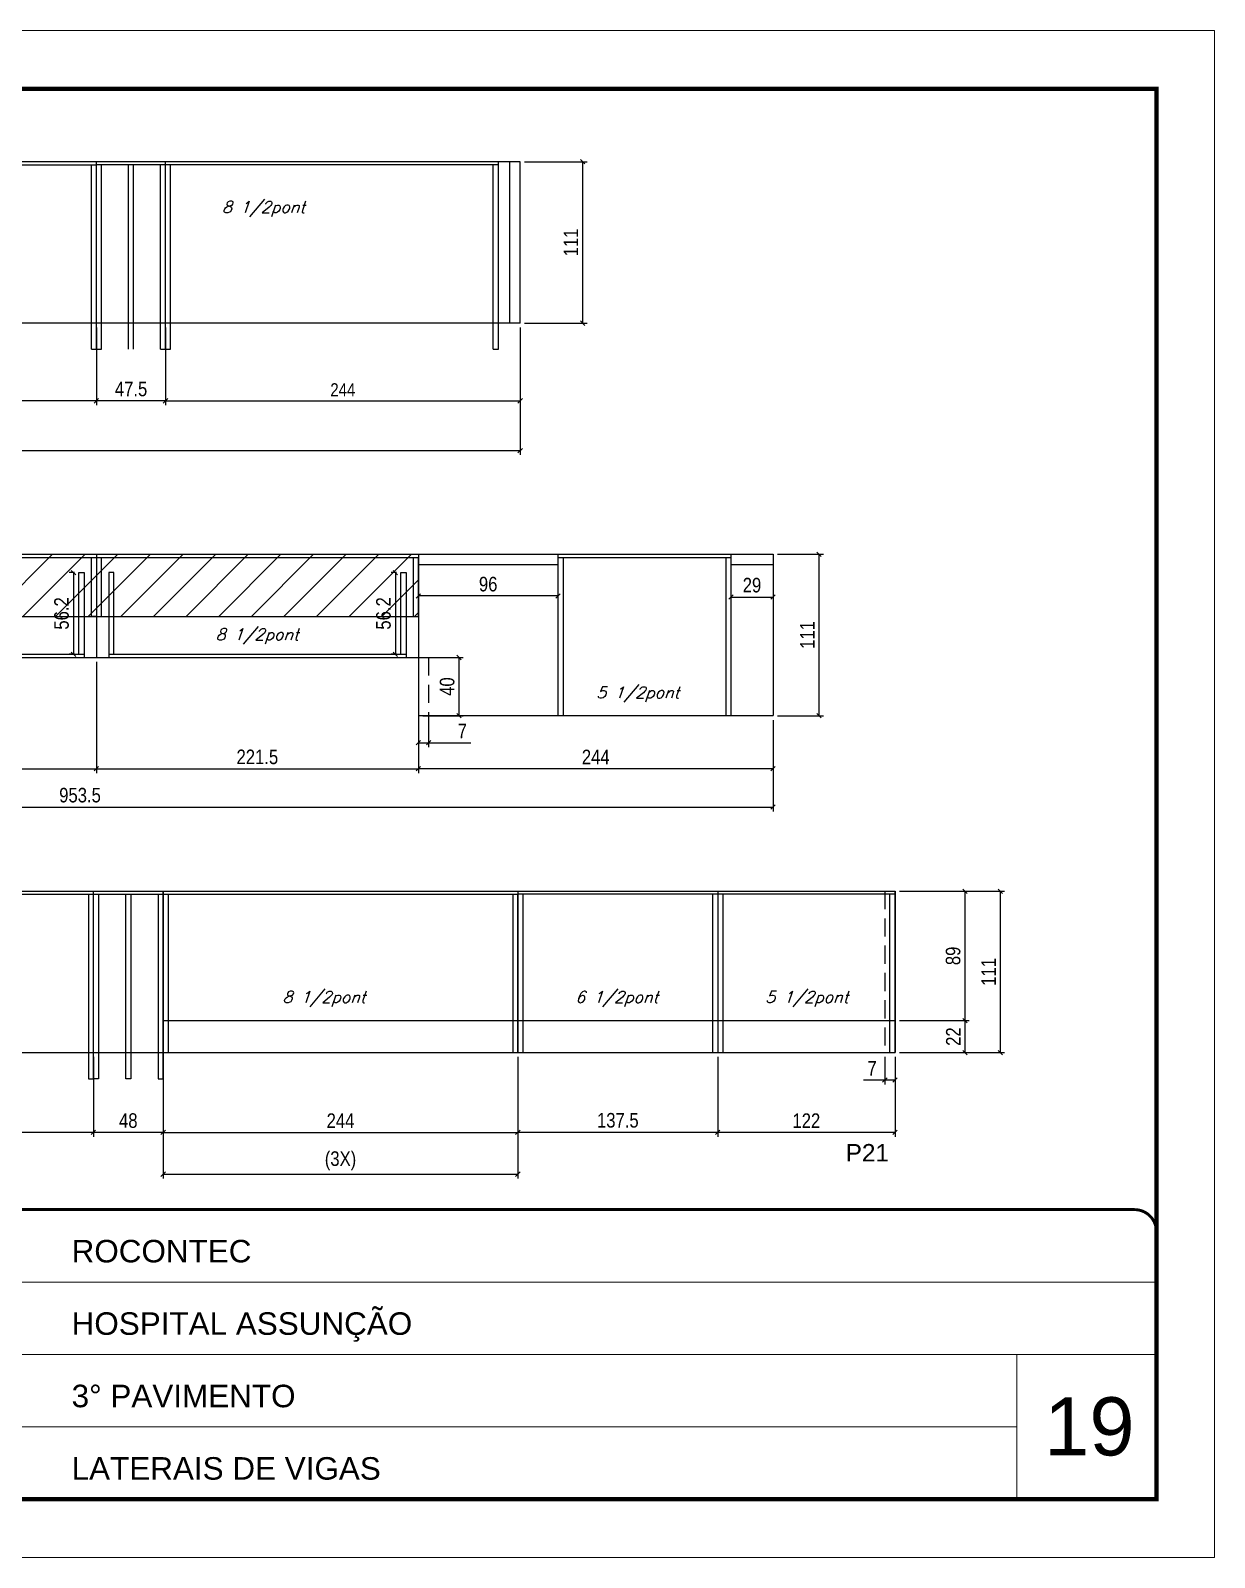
# Model space of a CAD drawing. Extents: x -21493 to -15213, y -12134 to 11887.
# Drawn here: x -17639 to -16825, y 6243 to 7293 of the extents above; entities that cross this region are included whole.
import ezdxf

# ---------------------------------------------------------------- set-up
doc = ezdxf.new("R2010")
doc.units = 0
for name, pattern in [('CONTINUO', [0]), ('DASHED', [0.75, 0.5, -0.25]), ('HIDDEN', [0.375, 0.25, -0.125])]:
    doc.linetypes.add(name, pattern=pattern)
for name, color, linetype in [('5', 5, 'Continuous'), ('COTA', 241, 'Continuous'), ('Painéis', 200, 'Continuous'), ('SARR_2.2x7', 40, 'Continuous'), ('SARR_3.5x7', 81, 'Continuous'), ('texto', 7, 'Continuous')]:
    doc.layers.add(name, color=color, linetype=linetype)
for name, color, linetype, lineweight in [('CARIMBO', 255, 'Continuous', 9), ('Folhas', 255, 'Continuous', 9), ('Hachura', 251, 'Continuous', 9), ('SARRAFO DE PRESSAO', 251, 'DASHED', 9)]:
    doc.layers.add(name, color=color, linetype=linetype, lineweight=lineweight)
doc.styles.add('ARIAL', font='arial.ttf')
doc.styles.add('COTA TECNICA', font='techl___.ttf', dxfattribs={"height": 10})
doc.styles.add('COTA TECNICA-50', font='techl___.ttf', dxfattribs={"height": 9})
doc.styles.add('Romans', font='romans.shx')
doc.styles.get("Standard").update_dxf_attribs({"font": 'arial.ttf'})
doc.dimstyles.new('COTA PAINEL-50', dxfattribs={"dimtxt": 9, "dimasz": 3, "dimexe": 3, "dimexo": 3, "dimgap": 3, "dimtad": 1, "dimdec": 1, "dimzin": 12, "dimdsep": 46, "dimtxsty": 'COTA TECNICA-50', "dimblk1": 'OBLIQUE', "dimblk2": 'OBLIQUE', "dimsah": 1, "dimcen": 0.9, "dimclrd": 4, "dimclre": 4, "dimclrt": 240, "dimadec": 1, "dimazin": 3, "dimtfac": 1, "dimtdec": 1, "dimtmove": 0, "dimatfit": 3, "dimfxl": 1, "dimtolj": 1, "dimtzin": 12, "dimarcsym": 0})
doc.dimstyles.new('PAINEL', dxfattribs={"dimtxt": 10, "dimasz": 3, "dimexe": 3, "dimexo": 3, "dimgap": 3, "dimtad": 1, "dimdec": 1, "dimzin": 12, "dimdsep": 46, "dimtxsty": 'COTA TECNICA', "dimblk1": 'OBLIQUE', "dimblk2": 'OBLIQUE', "dimsah": 1, "dimcen": 0.9, "dimclrd": 4, "dimclre": 4, "dimclrt": 240, "dimadec": 1, "dimazin": 3, "dimtfac": 1, "dimtdec": 1, "dimtmove": 0, "dimatfit": 3, "dimfxl": 1, "dimtolj": 1, "dimtzin": 12, "dimarcsym": 0})
pattern_1 = [(45, (-160229.198, -26023.116), (-11.2253202, 11.2253202), [])]

# ---------------------------------------------------------------- blocks, each defined once
blk = doc.blocks.new('_Oblique')
at = {"color": 0, "linetype": 'ByBlock', "lineweight": -2}
blk.add_line((-0.5, -0.5), (0.5, 0.5), dxfattribs=at)
blk = doc.blocks.new('*D11')
at = {"layer": 'COTA', "color": 4, "linetype": 'ByBlock', "lineweight": -2, "transparency": 16777216}
for p, q in [((-17594.1, 7088.7), (-17594.1, 7035.3)), ((-17546.6, 7088.7), (-17546.6, 7035.3)), ((-17546.6, 7038.3), (-17594.1, 7038.3))]:
    blk.add_line(p, q, dxfattribs=at)
at = {"layer": 'Defpoints', "color": 0, "linetype": 'ByBlock', "transparency": 16777216}
for p in [(-17594.1, 7091.7), (-17546.6, 7091.7), (-17594.1, 7038.3)]:
    blk.add_point(p, dxfattribs=at)
at = {"layer": 'COTA', "color": 4, "linetype": 'ByBlock', "lineweight": -2, "transparency": 16777216, "xscale": 3, "yscale": 3, "zscale": 3, "rotation": 180}
blk.add_blockref('_Oblique', (-17594.1, 7038.3), dxfattribs=at)
at = {"layer": 'COTA', "color": 4, "linetype": 'ByBlock', "lineweight": -2, "transparency": 16777216, "xscale": 3, "yscale": 3, "zscale": 3}
blk.add_blockref('_Oblique', (-17546.6, 7038.3), dxfattribs=at)
at = {"layer": 'COTA', "color": 240, "linetype": 'ByBlock', "transparency": 16777216, "insert": (-17570.3, 7046.4), "char_height": 10, "attachment_point": 5, "style": 'COTA TECNICA'}
blk.add_mtext('\\A1;47.5', dxfattribs=at)
blk = doc.blocks.new('*D12')
at = {"layer": 'COTA', "color": 4, "linetype": 'ByBlock', "lineweight": -2, "transparency": 16777216}
for p, q in [((-17838.1, 7088.7), (-17838.1, 7035.3)), ((-17594.1, 7088.7), (-17594.1, 7035.3)), ((-17594.1, 7038.3), (-17838.1, 7038.3))]:
    blk.add_line(p, q, dxfattribs=at)
at = {"layer": 'Defpoints', "color": 0, "linetype": 'ByBlock', "transparency": 16777216}
for p in [(-17838.1, 7091.7), (-17594.1, 7091.7), (-17838.1, 7038.3)]:
    blk.add_point(p, dxfattribs=at)
at = {"layer": 'COTA', "color": 4, "linetype": 'ByBlock', "lineweight": -2, "transparency": 16777216, "xscale": 3, "yscale": 3, "zscale": 3, "rotation": 180}
blk.add_blockref('_Oblique', (-17838.1, 7038.3), dxfattribs=at)
at = {"layer": 'COTA', "color": 4, "linetype": 'ByBlock', "lineweight": -2, "transparency": 16777216, "xscale": 3, "yscale": 3, "zscale": 3}
blk.add_blockref('_Oblique', (-17594.1, 7038.3), dxfattribs=at)
at = {"layer": 'COTA', "color": 240, "linetype": 'ByBlock', "transparency": 16777216, "insert": (-17716.1, 7046.4), "char_height": 10, "attachment_point": 5, "style": 'COTA TECNICA'}
blk.add_mtext('\\A1;244', dxfattribs=at)
blk = doc.blocks.new('*D524')
at = {"layer": 'COTA', "color": 4, "linetype": 'ByBlock', "lineweight": -2, "transparency": 16777216}
for p, q in [((-17299.6, 7202.7), (-17256.6, 7202.7)), ((-17259.6, 7202.7), (-17259.6, 7091.7)), ((-17299.6, 7091.7), (-17256.6, 7091.7))]:
    blk.add_line(p, q, dxfattribs=at)
at = {"layer": 'Defpoints', "color": 0, "linetype": 'ByBlock', "transparency": 16777216}
for p in [(-17302.6, 7202.7), (-17302.6, 7091.7), (-17259.6, 7091.7)]:
    blk.add_point(p, dxfattribs=at)
at = {"layer": 'COTA', "color": 4, "linetype": 'ByBlock', "lineweight": -2, "transparency": 16777216, "xscale": 3, "yscale": 3, "zscale": 3}
for p, rotation in [((-17259.6, 7202.7), 90), ((-17259.6, 7091.7), 270)]:
    blk.add_blockref('_Oblique', p, dxfattribs=dict(at, rotation=rotation))
at = {"layer": 'COTA', "color": 240, "linetype": 'ByBlock', "transparency": 16777216, "insert": (-17267.7, 7147.2), "char_height": 10, "attachment_point": 5, "rotation": 90, "style": 'COTA TECNICA'}
blk.add_mtext('\\A1;111', dxfattribs=at)
blk = doc.blocks.new('*D14')
at = {"layer": 'COTA', "color": 4, "linetype": 'ByBlock', "lineweight": -2, "transparency": 16777216}
for p, q in [((-18082.1, 7088.7), (-18082.1, 7001.1)), ((-17302.6, 7088.7), (-17302.6, 7001.1)), ((-18082.1, 7004.1), (-17302.6, 7004.1))]:
    blk.add_line(p, q, dxfattribs=at)
at = {"layer": 'Defpoints', "color": 0, "linetype": 'ByBlock', "transparency": 16777216}
for p in [(-18082.1, 7091.7), (-17302.6, 7091.7), (-17302.6, 7004.1)]:
    blk.add_point(p, dxfattribs=at)
at = {"layer": 'COTA', "color": 4, "linetype": 'ByBlock', "lineweight": -2, "transparency": 16777216, "xscale": 3, "yscale": 3, "zscale": 3}
for p, rotation in [((-18082.1, 7004.1), 179.9997533256042), ((-17302.6, 7004.1), 359.9997533256042)]:
    blk.add_blockref('_Oblique', p, dxfattribs=dict(at, rotation=rotation))
at = {"layer": 'COTA', "color": 240, "linetype": 'ByBlock', "transparency": 16777216, "insert": (-17692.4, 7011.7), "char_height": 9, "attachment_point": 5, "rotation": 359.9998, "style": 'COTA TECNICA-50'}
blk.add_mtext('\\A1;779.5', dxfattribs=at)
blk = doc.blocks.new('*D527')
at = {"layer": 'COTA', "color": 4, "lineweight": -2, "transparency": 16777216}
for p, q in [((-17838.1, 6858.8), (-17838.1, 6782.3)), ((-17594.1, 6858.8), (-17594.1, 6782.3)), ((-17838.1, 6785.3), (-17594.1, 6785.3))]:
    blk.add_line(p, q, dxfattribs=at)
at = {"layer": 'Defpoints', "color": 0, "transparency": 16777216}
for p in [(-17838.1, 6861.8), (-17594.1, 6861.8), (-17594.1, 6785.3)]:
    blk.add_point(p, dxfattribs=at)
at = {"layer": 'COTA', "color": 4, "lineweight": -2, "transparency": 16777216, "xscale": 3, "yscale": 3, "zscale": 3, "rotation": 180}
blk.add_blockref('_Oblique', (-17838.1, 6785.3), dxfattribs=at)
at = {"layer": 'COTA', "color": 4, "lineweight": -2, "transparency": 16777216, "xscale": 3, "yscale": 3, "zscale": 3}
blk.add_blockref('_Oblique', (-17594.1, 6785.3), dxfattribs=at)
at = {"layer": 'COTA', "color": 240, "transparency": 16777216, "insert": (-17716.1, 6793.4), "char_height": 10, "attachment_point": 5, "style": 'COTA TECNICA'}
blk.add_mtext('\\A1;244', dxfattribs=at)
blk = doc.blocks.new('*D15')
at = {"layer": 'COTA', "color": 4, "lineweight": -2, "transparency": 16777216}
for p, q in [((-18082.1, 6858.8), (-18082.1, 6755.9)), ((-17128.6, 6818.8), (-17128.6, 6755.9)), ((-18082.1, 6758.9), (-17128.6, 6758.9))]:
    blk.add_line(p, q, dxfattribs=at)
at = {"layer": 'Defpoints', "color": 0, "transparency": 16777216}
for p in [(-18082.1, 6861.8), (-17128.6, 6821.8), (-17128.6, 6758.9)]:
    blk.add_point(p, dxfattribs=at)
at = {"layer": 'COTA', "color": 4, "lineweight": -2, "transparency": 16777216, "xscale": 3, "yscale": 3, "zscale": 3, "rotation": 180}
blk.add_blockref('_Oblique', (-18082.1, 6758.9), dxfattribs=at)
at = {"layer": 'COTA', "color": 4, "lineweight": -2, "transparency": 16777216, "xscale": 3, "yscale": 3, "zscale": 3}
blk.add_blockref('_Oblique', (-17128.6, 6758.9), dxfattribs=at)
at = {"layer": 'COTA', "color": 240, "transparency": 16777216, "insert": (-17605.4, 6767.1), "char_height": 10, "attachment_point": 5, "style": 'COTA TECNICA'}
blk.add_mtext('\\A1;953.5', dxfattribs=at)
blk = doc.blocks.new('*D528')
at = {"layer": 'COTA', "color": 4, "lineweight": -2, "ltscale": 25, "transparency": 16777216}
for p, q in [((-17594.1, 6858.8), (-17594.1, 6782.3)), ((-17372.6, 6858.8), (-17372.6, 6782.3)), ((-17594.1, 6785.3), (-17372.6, 6785.3))]:
    blk.add_line(p, q, dxfattribs=at)
at = {"layer": 'Defpoints', "color": 0, "ltscale": 25, "transparency": 16777216}
for p in [(-17594.1, 6861.8), (-17372.6, 6861.8), (-17372.6, 6785.3)]:
    blk.add_point(p, dxfattribs=at)
at = {"layer": 'COTA', "color": 4, "lineweight": -2, "ltscale": 25, "transparency": 16777216, "xscale": 3, "yscale": 3, "zscale": 3, "rotation": 180}
blk.add_blockref('_Oblique', (-17594.1, 6785.3), dxfattribs=at)
at = {"layer": 'COTA', "color": 4, "lineweight": -2, "ltscale": 25, "transparency": 16777216, "xscale": 3, "yscale": 3, "zscale": 3}
blk.add_blockref('_Oblique', (-17372.6, 6785.3), dxfattribs=at)
at = {"layer": 'COTA', "color": 240, "ltscale": 25, "transparency": 16777216, "insert": (-17483.4, 6793.4), "char_height": 10, "attachment_point": 5, "style": 'COTA TECNICA'}
blk.add_mtext('\\A1;221.5', dxfattribs=at)
blk = doc.blocks.new('*D16')
at = {"layer": 'COTA', "color": 4, "linetype": 'ByBlock', "lineweight": -2, "transparency": 16777216}
for p, q in [((-17041.7, 6701.1), (-16969.3, 6701.1)), ((-16972.3, 6701.1), (-16972.3, 6590.1)), ((-17041.7, 6590.1), (-16969.3, 6590.1))]:
    blk.add_line(p, q, dxfattribs=at)
at = {"layer": 'Defpoints', "color": 0, "linetype": 'ByBlock', "transparency": 16777216}
for p in [(-17044.7, 6701.1), (-17044.7, 6590.1), (-16972.3, 6590.1)]:
    blk.add_point(p, dxfattribs=at)
at = {"layer": 'COTA', "color": 4, "linetype": 'ByBlock', "lineweight": -2, "transparency": 16777216, "xscale": 3, "yscale": 3, "zscale": 3}
for p, rotation in [((-16972.3, 6701.1), 90), ((-16972.3, 6590.1), 270)]:
    blk.add_blockref('_Oblique', p, dxfattribs=dict(at, rotation=rotation))
at = {"layer": 'COTA', "color": 240, "linetype": 'ByBlock', "transparency": 16777216, "insert": (-16980.3, 6645.6), "char_height": 10, "attachment_point": 5, "rotation": 90, "style": 'COTA TECNICA'}
blk.add_mtext('\\A1;111', dxfattribs=at)
blk = doc.blocks.new('*D529')
at = {"layer": 'COTA', "color": 4, "lineweight": -2, "ltscale": 25, "transparency": 16777216}
for p, q in [((-17548.2, 6587.1), (-17548.2, 6532.2)), ((-17304.2, 6587.1), (-17304.2, 6532.2)), ((-17548.2, 6535.2), (-17304.2, 6535.2))]:
    blk.add_line(p, q, dxfattribs=at)
at = {"layer": 'Defpoints', "color": 0, "ltscale": 25, "transparency": 16777216}
for p in [(-17548.2, 6590.1), (-17304.2, 6590.1), (-17304.2, 6535.2)]:
    blk.add_point(p, dxfattribs=at)
at = {"layer": 'COTA', "color": 4, "lineweight": -2, "ltscale": 25, "transparency": 16777216, "xscale": 3, "yscale": 3, "zscale": 3, "rotation": 180}
blk.add_blockref('_Oblique', (-17548.2, 6535.2), dxfattribs=at)
at = {"layer": 'COTA', "color": 4, "lineweight": -2, "ltscale": 25, "transparency": 16777216, "xscale": 3, "yscale": 3, "zscale": 3}
blk.add_blockref('_Oblique', (-17304.2, 6535.2), dxfattribs=at)
at = {"layer": 'COTA', "color": 240, "ltscale": 25, "transparency": 16777216, "insert": (-17426.2, 6543.3), "char_height": 10, "attachment_point": 5, "style": 'COTA TECNICA'}
blk.add_mtext('\\A1;244', dxfattribs=at)
blk = doc.blocks.new('*D530')
at = {"layer": 'COTA', "color": 4, "lineweight": -2, "ltscale": 25, "transparency": 16777216}
for p, q in [((-17372.6, 6922.8), (-17372.6, 6901.1)), ((-17276.6, 6922.8), (-17276.6, 6901.1)), ((-17276.6, 6904.1), (-17372.6, 6904.1))]:
    blk.add_line(p, q, dxfattribs=at)
at = {"layer": 'Defpoints', "color": 0, "ltscale": 25, "transparency": 16777216}
for p in [(-17372.6, 6925.8), (-17276.6, 6925.8), (-17372.6, 6904.1)]:
    blk.add_point(p, dxfattribs=at)
at = {"layer": 'COTA', "color": 4, "lineweight": -2, "ltscale": 25, "transparency": 16777216, "xscale": 3, "yscale": 3, "zscale": 3, "rotation": 180}
blk.add_blockref('_Oblique', (-17372.6, 6904.1), dxfattribs=at)
at = {"layer": 'COTA', "color": 4, "lineweight": -2, "ltscale": 25, "transparency": 16777216, "xscale": 3, "yscale": 3, "zscale": 3}
blk.add_blockref('_Oblique', (-17276.6, 6904.1), dxfattribs=at)
at = {"layer": 'COTA', "color": 240, "ltscale": 25, "transparency": 16777216, "insert": (-17324.6, 6912.2), "char_height": 10, "attachment_point": 5, "style": 'COTA TECNICA'}
blk.add_mtext('\\A1;96', dxfattribs=at)
blk = doc.blocks.new('*D17')
at = {"layer": 'COTA', "color": 4, "linetype": 'ByBlock', "lineweight": -2, "transparency": 16777216}
for p, q in [((-17372.6, 6820.9), (-17372.6, 6800.2)), ((-17365.6, 6820.9), (-17365.6, 6800.2)), ((-17372.6, 6803.2), (-17365.6, 6803.2)), ((-17365.6, 6803.2), (-17336.5, 6803.2))]:
    blk.add_line(p, q, dxfattribs=at)
at = {"layer": 'Defpoints', "color": 0, "linetype": 'ByBlock', "transparency": 16777216}
for p in [(-17372.6, 6823.9), (-17365.6, 6823.9), (-17372.6, 6803.2)]:
    blk.add_point(p, dxfattribs=at)
at = {"layer": 'COTA', "color": 4, "linetype": 'ByBlock', "lineweight": -2, "transparency": 16777216, "xscale": 3, "yscale": 3, "zscale": 3, "rotation": 180}
blk.add_blockref('_Oblique', (-17372.6, 6803.2), dxfattribs=at)
at = {"layer": 'COTA', "color": 4, "linetype": 'ByBlock', "lineweight": -2, "transparency": 16777216, "xscale": 3, "yscale": 3, "zscale": 3}
blk.add_blockref('_Oblique', (-17365.6, 6803.2), dxfattribs=at)
at = {"layer": 'COTA', "color": 240, "linetype": 'ByBlock', "transparency": 16777216, "insert": (-17342.4, 6811.3), "char_height": 10, "attachment_point": 5, "style": 'COTA TECNICA'}
blk.add_mtext('\\A1;7', dxfattribs=at)
blk = doc.blocks.new('*D531')
at = {"layer": 'COTA', "color": 4, "lineweight": -2, "ltscale": 25, "transparency": 16777216}
for p, q in [((-17157.6, 6922.8), (-17157.6, 6900.4)), ((-17128.6, 6922.8), (-17128.6, 6900.4)), ((-17157.6, 6903.4), (-17128.6, 6903.4))]:
    blk.add_line(p, q, dxfattribs=at)
at = {"layer": 'Defpoints', "color": 0, "ltscale": 25, "transparency": 16777216}
for p in [(-17157.6, 6925.8), (-17128.6, 6925.8), (-17128.6, 6903.4)]:
    blk.add_point(p, dxfattribs=at)
at = {"layer": 'COTA', "color": 4, "lineweight": -2, "ltscale": 25, "transparency": 16777216, "xscale": 3, "yscale": 3, "zscale": 3, "rotation": 180}
blk.add_blockref('_Oblique', (-17157.6, 6903.4), dxfattribs=at)
at = {"layer": 'COTA', "color": 4, "lineweight": -2, "ltscale": 25, "transparency": 16777216, "xscale": 3, "yscale": 3, "zscale": 3}
blk.add_blockref('_Oblique', (-17128.6, 6903.4), dxfattribs=at)
at = {"layer": 'COTA', "color": 240, "ltscale": 25, "transparency": 16777216, "insert": (-17143.1, 6911.5), "char_height": 10, "attachment_point": 5, "style": 'COTA TECNICA'}
blk.add_mtext('\\A1;29', dxfattribs=at)
blk = doc.blocks.new('*D533')
at = {"layer": 'COTA', "color": 4, "lineweight": -2, "ltscale": 25, "transparency": 16777216}
for p, q in [((-17548.2, 6587.1), (-17548.2, 6503.5)), ((-17304.2, 6587.1), (-17304.2, 6503.5)), ((-17548.2, 6506.5), (-17304.2, 6506.5))]:
    blk.add_line(p, q, dxfattribs=at)
at = {"layer": 'Defpoints', "color": 0, "ltscale": 25, "transparency": 16777216}
for p in [(-17548.2, 6590.1), (-17304.2, 6590.1), (-17304.2, 6506.5)]:
    blk.add_point(p, dxfattribs=at)
at = {"layer": 'COTA', "color": 4, "lineweight": -2, "ltscale": 25, "transparency": 16777216, "xscale": 3, "yscale": 3, "zscale": 3, "rotation": 180}
blk.add_blockref('_Oblique', (-17548.2, 6506.5), dxfattribs=at)
at = {"layer": 'COTA', "color": 4, "lineweight": -2, "ltscale": 25, "transparency": 16777216, "xscale": 3, "yscale": 3, "zscale": 3}
blk.add_blockref('_Oblique', (-17304.2, 6506.5), dxfattribs=at)
at = {"layer": 'COTA', "color": 240, "ltscale": 25, "transparency": 16777216, "insert": (-17426.2, 6515.7), "char_height": 10, "attachment_point": 5, "style": 'COTA TECNICA'}
blk.add_mtext('\\A1;(3X)', dxfattribs=at)
blk = doc.blocks.new('*D535')
at = {"layer": 'COTA', "color": 4, "lineweight": -2, "ltscale": 25, "transparency": 16777216}
for p, q in [((-17166.7, 6587.1), (-17166.7, 6532.2)), ((-17044.7, 6587.1), (-17044.7, 6532.2)), ((-17044.7, 6535.2), (-17166.7, 6535.2))]:
    blk.add_line(p, q, dxfattribs=at)
at = {"layer": 'Defpoints', "color": 0, "ltscale": 25, "transparency": 16777216}
for p in [(-17166.7, 6590.1), (-17044.7, 6590.1), (-17166.7, 6535.2)]:
    blk.add_point(p, dxfattribs=at)
at = {"layer": 'COTA', "color": 4, "lineweight": -2, "ltscale": 25, "transparency": 16777216, "xscale": 3, "yscale": 3, "zscale": 3, "rotation": 180}
blk.add_blockref('_Oblique', (-17166.7, 6535.2), dxfattribs=at)
at = {"layer": 'COTA', "color": 4, "lineweight": -2, "ltscale": 25, "transparency": 16777216, "xscale": 3, "yscale": 3, "zscale": 3}
blk.add_blockref('_Oblique', (-17044.7, 6535.2), dxfattribs=at)
at = {"layer": 'COTA', "color": 240, "ltscale": 25, "transparency": 16777216, "insert": (-17105.7, 6543.3), "char_height": 10, "attachment_point": 5, "style": 'COTA TECNICA'}
blk.add_mtext('\\A1;122', dxfattribs=at)
blk = doc.blocks.new('*D536')
at = {"layer": 'COTA', "color": 4, "lineweight": -2, "ltscale": 25, "transparency": 16777216}
for p, q in [((-17304.2, 6587.1), (-17304.2, 6532.2)), ((-17166.7, 6587.1), (-17166.7, 6532.2)), ((-17166.7, 6535.2), (-17304.2, 6535.2))]:
    blk.add_line(p, q, dxfattribs=at)
at = {"layer": 'Defpoints', "color": 0, "ltscale": 25, "transparency": 16777216}
for p in [(-17304.2, 6590.1), (-17166.7, 6590.1), (-17304.2, 6535.2)]:
    blk.add_point(p, dxfattribs=at)
at = {"layer": 'COTA', "color": 4, "lineweight": -2, "ltscale": 25, "transparency": 16777216, "xscale": 3, "yscale": 3, "zscale": 3, "rotation": 180}
blk.add_blockref('_Oblique', (-17304.2, 6535.2), dxfattribs=at)
at = {"layer": 'COTA', "color": 4, "lineweight": -2, "ltscale": 25, "transparency": 16777216, "xscale": 3, "yscale": 3, "zscale": 3}
blk.add_blockref('_Oblique', (-17166.7, 6535.2), dxfattribs=at)
at = {"layer": 'COTA', "color": 240, "ltscale": 25, "transparency": 16777216, "insert": (-17235.4, 6543.5), "char_height": 10, "attachment_point": 5, "style": 'COTA TECNICA'}
blk.add_mtext('\\A1;137.5', dxfattribs=at)
blk = doc.blocks.new('*D537')
at = {"layer": 'COTA', "color": 4, "lineweight": -2, "ltscale": 25, "transparency": 16777216}
for p, q in [((-17125.6, 6932.8), (-17093.9, 6932.8)), ((-17096.9, 6821.8), (-17096.9, 6932.8)), ((-17125.6, 6821.8), (-17093.9, 6821.8))]:
    blk.add_line(p, q, dxfattribs=at)
at = {"layer": 'Defpoints', "color": 0, "ltscale": 25, "transparency": 16777216}
for p in [(-17128.6, 6932.8), (-17096.9, 6932.8), (-17128.6, 6821.8)]:
    blk.add_point(p, dxfattribs=at)
at = {"layer": 'COTA', "color": 4, "lineweight": -2, "ltscale": 25, "transparency": 16777216, "xscale": 3, "yscale": 3, "zscale": 3}
for p, rotation in [((-17096.9, 6932.8), 90), ((-17096.9, 6821.8), 270)]:
    blk.add_blockref('_Oblique', p, dxfattribs=dict(at, rotation=rotation))
at = {"layer": 'COTA', "color": 240, "ltscale": 25, "transparency": 16777216, "insert": (-17105, 6877.3), "char_height": 10, "attachment_point": 5, "rotation": 90, "style": 'COTA TECNICA'}
blk.add_mtext('\\A1;111', dxfattribs=at)
blk = doc.blocks.new('*D539')
at = {"layer": 'COTA', "color": 4, "lineweight": -2, "ltscale": 25, "transparency": 16777216}
for p, q in [((-17372.6, 6818.8), (-17372.6, 6782.3)), ((-17128.6, 6818.8), (-17128.6, 6782.3)), ((-17128.6, 6785.3), (-17372.6, 6785.3))]:
    blk.add_line(p, q, dxfattribs=at)
at = {"layer": 'Defpoints', "color": 0, "ltscale": 25, "transparency": 16777216}
for p in [(-17372.6, 6821.8), (-17128.6, 6821.8), (-17372.6, 6785.3)]:
    blk.add_point(p, dxfattribs=at)
at = {"layer": 'COTA', "color": 4, "lineweight": -2, "ltscale": 25, "transparency": 16777216, "xscale": 3, "yscale": 3, "zscale": 3, "rotation": 180}
blk.add_blockref('_Oblique', (-17372.6, 6785.3), dxfattribs=at)
at = {"layer": 'COTA', "color": 4, "lineweight": -2, "ltscale": 25, "transparency": 16777216, "xscale": 3, "yscale": 3, "zscale": 3}
blk.add_blockref('_Oblique', (-17128.6, 6785.3), dxfattribs=at)
at = {"layer": 'COTA', "color": 240, "ltscale": 25, "transparency": 16777216, "insert": (-17250.6, 6793.4), "char_height": 10, "attachment_point": 5, "style": 'COTA TECNICA'}
blk.add_mtext('\\A1;244', dxfattribs=at)
blk = doc.blocks.new('*D615')
at = {"layer": 'COTA', "color": 4, "lineweight": -2, "ltscale": 25, "transparency": 16777216}
for p, q in [((-17596.2, 6587.1), (-17596.2, 6532.2)), ((-17548.2, 6587.1), (-17548.2, 6532.2)), ((-17548.2, 6535.2), (-17596.2, 6535.2))]:
    blk.add_line(p, q, dxfattribs=at)
at = {"layer": 'Defpoints', "color": 0, "ltscale": 25, "transparency": 16777216}
for p in [(-17596.2, 6590.1), (-17548.2, 6590.1), (-17596.2, 6535.2)]:
    blk.add_point(p, dxfattribs=at)
at = {"layer": 'COTA', "color": 4, "lineweight": -2, "ltscale": 25, "transparency": 16777216, "xscale": 3, "yscale": 3, "zscale": 3, "rotation": 180}
blk.add_blockref('_Oblique', (-17596.2, 6535.2), dxfattribs=at)
at = {"layer": 'COTA', "color": 4, "lineweight": -2, "ltscale": 25, "transparency": 16777216, "xscale": 3, "yscale": 3, "zscale": 3}
blk.add_blockref('_Oblique', (-17548.2, 6535.2), dxfattribs=at)
at = {"layer": 'COTA', "color": 240, "ltscale": 25, "transparency": 16777216, "insert": (-17572.2, 6543.3), "char_height": 10, "attachment_point": 5, "style": 'COTA TECNICA'}
blk.add_mtext('\\A1;48', dxfattribs=at)
blk = doc.blocks.new('*D616')
at = {"layer": 'COTA', "color": 4, "lineweight": -2, "ltscale": 25, "transparency": 16777216}
for p, q in [((-17840.2, 6587.1), (-17840.2, 6532.2)), ((-17596.2, 6587.1), (-17596.2, 6532.2)), ((-17596.2, 6535.2), (-17840.2, 6535.2))]:
    blk.add_line(p, q, dxfattribs=at)
at = {"layer": 'Defpoints', "color": 0, "ltscale": 25, "transparency": 16777216}
for p in [(-17840.2, 6590.1), (-17596.2, 6590.1), (-17840.2, 6535.2)]:
    blk.add_point(p, dxfattribs=at)
at = {"layer": 'COTA', "color": 4, "lineweight": -2, "ltscale": 25, "transparency": 16777216, "xscale": 3, "yscale": 3, "zscale": 3, "rotation": 180}
blk.add_blockref('_Oblique', (-17840.2, 6535.2), dxfattribs=at)
at = {"layer": 'COTA', "color": 4, "lineweight": -2, "ltscale": 25, "transparency": 16777216, "xscale": 3, "yscale": 3, "zscale": 3}
blk.add_blockref('_Oblique', (-17596.2, 6535.2), dxfattribs=at)
at = {"layer": 'COTA', "color": 240, "ltscale": 25, "transparency": 16777216, "insert": (-17718.2, 6543.3), "char_height": 10, "attachment_point": 5, "style": 'COTA TECNICA'}
blk.add_mtext('\\A1;244', dxfattribs=at)
blk = doc.blocks.new('*D618')
at = {"layer": 'COTA', "color": 4, "lineweight": -2, "ltscale": 25, "transparency": 16777216}
for p, q in [((-17041.7, 6701.1), (-16993.6, 6701.1)), ((-16996.6, 6701.1), (-16996.6, 6612.1)), ((-17041.7, 6612.1), (-16993.6, 6612.1))]:
    blk.add_line(p, q, dxfattribs=at)
at = {"layer": 'Defpoints', "color": 0, "ltscale": 25, "transparency": 16777216}
for p in [(-17044.7, 6701.1), (-17044.7, 6612.1), (-16996.6, 6612.1)]:
    blk.add_point(p, dxfattribs=at)
at = {"layer": 'COTA', "color": 4, "lineweight": -2, "ltscale": 25, "transparency": 16777216, "xscale": 3, "yscale": 3, "zscale": 3}
for p, rotation in [((-16996.6, 6701.1), 90), ((-16996.6, 6612.1), 270)]:
    blk.add_blockref('_Oblique', p, dxfattribs=dict(at, rotation=rotation))
at = {"layer": 'COTA', "color": 240, "ltscale": 25, "transparency": 16777216, "insert": (-17004.7, 6656.6), "char_height": 10, "attachment_point": 5, "rotation": 90, "style": 'COTA TECNICA'}
blk.add_mtext('\\A1;89', dxfattribs=at)
blk = doc.blocks.new('*D619')
at = {"layer": 'COTA', "color": 4, "lineweight": -2, "ltscale": 25, "transparency": 16777216}
for p, q in [((-17041.7, 6612.1), (-16993.6, 6612.1)), ((-16996.6, 6612.1), (-16996.6, 6590.1)), ((-17041.7, 6590.1), (-16993.6, 6590.1))]:
    blk.add_line(p, q, dxfattribs=at)
at = {"layer": 'Defpoints', "color": 0, "ltscale": 25, "transparency": 16777216}
for p in [(-17044.7, 6612.1), (-17044.7, 6590.1), (-16996.6, 6590.1)]:
    blk.add_point(p, dxfattribs=at)
at = {"layer": 'COTA', "color": 4, "lineweight": -2, "ltscale": 25, "transparency": 16777216, "xscale": 3, "yscale": 3, "zscale": 3}
for p, rotation in [((-16996.6, 6612.1), 90), ((-16996.6, 6590.1), 270)]:
    blk.add_blockref('_Oblique', p, dxfattribs=dict(at, rotation=rotation))
at = {"layer": 'COTA', "color": 240, "ltscale": 25, "transparency": 16777216, "insert": (-17004.6, 6601.1), "char_height": 10, "attachment_point": 5, "rotation": 90, "style": 'COTA TECNICA'}
blk.add_mtext('\\A1;22', dxfattribs=at)
blk = doc.blocks.new('*D622')
at = {"layer": 'COTA', "color": 4, "lineweight": -2, "ltscale": 25, "transparency": 16777216}
for p, q in [((-17609.1, 6920.2), (-17612.9, 6920.2)), ((-17609.9, 6920.2), (-17609.9, 6864)), ((-17609.1, 6864), (-17612.9, 6864))]:
    blk.add_line(p, q, dxfattribs=at)
at = {"layer": 'Defpoints', "color": 0, "ltscale": 25, "transparency": 16777216}
for p in [(-17606.1, 6920.2), (-17609.9, 6864), (-17606.1, 6864)]:
    blk.add_point(p, dxfattribs=at)
at = {"layer": 'COTA', "color": 4, "lineweight": -2, "ltscale": 25, "transparency": 16777216, "xscale": 3, "yscale": 3, "zscale": 3}
for p, rotation in [((-17609.9, 6920.2), 90), ((-17609.9, 6864), 270)]:
    blk.add_blockref('_Oblique', p, dxfattribs=dict(at, rotation=rotation))
at = {"layer": 'COTA', "color": 240, "ltscale": 25, "transparency": 16777216, "insert": (-17618.1, 6892.1), "char_height": 10, "attachment_point": 5, "rotation": 90, "style": 'COTA TECNICA'}
blk.add_mtext('\\A1;56.2', dxfattribs=at)
blk = doc.blocks.new('*D623')
at = {"layer": 'COTA', "color": 4, "lineweight": -2, "ltscale": 25, "transparency": 16777216}
for p, q in [((-17387.6, 6920.2), (-17391.4, 6920.2)), ((-17388.4, 6920.2), (-17388.4, 6864)), ((-17387.6, 6864), (-17391.4, 6864))]:
    blk.add_line(p, q, dxfattribs=at)
at = {"layer": 'Defpoints', "color": 0, "ltscale": 25, "transparency": 16777216}
for p in [(-17384.6, 6920.2), (-17388.4, 6864), (-17384.6, 6864)]:
    blk.add_point(p, dxfattribs=at)
at = {"layer": 'COTA', "color": 4, "lineweight": -2, "ltscale": 25, "transparency": 16777216, "xscale": 3, "yscale": 3, "zscale": 3}
for p, rotation in [((-17388.4, 6920.2), 90), ((-17388.4, 6864), 270)]:
    blk.add_blockref('_Oblique', p, dxfattribs=dict(at, rotation=rotation))
at = {"layer": 'COTA', "color": 240, "ltscale": 25, "transparency": 16777216, "insert": (-17396.6, 6892.1), "char_height": 10, "attachment_point": 5, "rotation": 90, "style": 'COTA TECNICA'}
blk.add_mtext('\\A1;56.2', dxfattribs=at)
blk = doc.blocks.new('*D626')
at = {"layer": 'COTA', "color": 4, "lineweight": -2, "ltscale": 25, "transparency": 16777216}
for p, q in [((-17051.7, 6587.1), (-17051.7, 6568.2)), ((-17044.7, 6587.1), (-17044.7, 6568.2)), ((-17051.7, 6571.2), (-17066.4, 6571.2)), ((-17044.7, 6571.2), (-17051.7, 6571.2))]:
    blk.add_line(p, q, dxfattribs=at)
at = {"layer": 'Defpoints', "color": 0, "ltscale": 25, "transparency": 16777216}
for p in [(-17051.7, 6590.1), (-17044.7, 6590.1), (-17051.7, 6571.2)]:
    blk.add_point(p, dxfattribs=at)
at = {"layer": 'COTA', "color": 4, "lineweight": -2, "ltscale": 25, "transparency": 16777216, "xscale": 3, "yscale": 3, "zscale": 3, "rotation": 180}
blk.add_blockref('_Oblique', (-17051.7, 6571.2), dxfattribs=at)
at = {"layer": 'COTA', "color": 4, "lineweight": -2, "ltscale": 25, "transparency": 16777216, "xscale": 3, "yscale": 3, "zscale": 3}
blk.add_blockref('_Oblique', (-17044.7, 6571.2), dxfattribs=at)
at = {"layer": 'COTA', "color": 240, "ltscale": 25, "transparency": 16777216, "insert": (-17060.5, 6579.3), "char_height": 10, "attachment_point": 5, "style": 'COTA TECNICA'}
blk.add_mtext('\\A1;7', dxfattribs=at)
blk = doc.blocks.new('*D631')
at = {"layer": 'COTA', "color": 4, "lineweight": -2, "ltscale": 25, "transparency": 16777216}
for p, q in [((-17369.6, 6861.8), (-17341.7, 6861.8)), ((-17344.7, 6861.8), (-17344.7, 6821.8)), ((-17369.6, 6821.8), (-17341.7, 6821.8))]:
    blk.add_line(p, q, dxfattribs=at)
at = {"layer": 'Defpoints', "color": 0, "ltscale": 25, "transparency": 16777216}
for p in [(-17372.6, 6861.8), (-17372.6, 6821.8), (-17344.7, 6821.8)]:
    blk.add_point(p, dxfattribs=at)
at = {"layer": 'COTA', "color": 4, "lineweight": -2, "ltscale": 25, "transparency": 16777216, "xscale": 3, "yscale": 3, "zscale": 3}
for p, rotation in [((-17344.7, 6861.8), 90), ((-17344.7, 6821.8), 270)]:
    blk.add_blockref('_Oblique', p, dxfattribs=dict(at, rotation=rotation))
at = {"layer": 'COTA', "color": 240, "ltscale": 25, "transparency": 16777216, "insert": (-17352.8, 6841.8), "char_height": 10, "attachment_point": 5, "rotation": 90, "style": 'COTA TECNICA'}
blk.add_mtext('\\A1;40', dxfattribs=at)
blk = doc.blocks.new('9999999999')
at = {"color": 30, "linetype": 'CONTINUO'}
for p, q in [((98564.6, 34379.6), (99584, 34379.6)), ((98564.6, 34329.8), (99488, 34329.8)), ((99584, 34329.8), (99488, 34329.8)), ((99488, 34329.8), (99488, 34230.2)), ((98564.6, 34280), (99488, 34280))]:
    blk.add_line(p, q, dxfattribs=at)
at = {"color": 30, "linetype": 'CONTINUO', "const_width": 2}
blk.add_lwpolyline([(99584, 34230.2), (99584, 34414.4, 0.414214), (99569, 34429.4), (98229, 34429.4, 0.414214), (98214, 34414.4), (98214, 34245.2, 0.414214), (98229, 34230.2), (99584, 34230.2)], format="xyb", dxfattribs=at)
at = {"layer": 'Folhas'}
blk.add_lwpolyline([(98139, 34190.2), (99624, 34190.2), (99624, 35240.2), (98139, 35240.2)], close=True, dxfattribs=at)
at = {"layer": 'Folhas', "color": 30, "const_width": 3}
blk.add_lwpolyline([(98214, 34230.2), (99584, 34230.2), (99584, 35200.2), (98214, 35200.2)], close=True, dxfattribs=at)
at = {"color": 7, "linetype": 'Continuous', "ltscale": 5, "style": 'ARIAL'}
for s, height, p in [('ROCONTEC', 15.48, (98837.7, 34393.1)), ('HOSPITAL ASSUNÇÃO', 15.483, (98837.7, 34343.3)), ('3° PAVIMENTO', 15.483, (98837.7, 34293.5)), ('LATERAIS DE VIGAS', 15.483, (98837.7, 34243.7))]:
    blk.add_text(s, height=height, dxfattribs=at).set_placement(p)
blk = doc.blocks.new('*D1881')
at = {"layer": 'COTA', "color": 4, "lineweight": -2, "transparency": 16777216}
for p, q in [((-17546.6, 7088.7), (-17546.6, 7035.3)), ((-17302.6, 7088.7), (-17302.6, 7035.3)), ((-17546.6, 7038.3), (-17302.6, 7038.3))]:
    blk.add_line(p, q, dxfattribs=at)
at = {"layer": 'Defpoints', "color": 0, "transparency": 16777216}
for p in [(-17546.6, 7091.7), (-17302.6, 7091.7), (-17302.6, 7038.3)]:
    blk.add_point(p, dxfattribs=at)
at = {"layer": 'COTA', "color": 4, "lineweight": -2, "transparency": 16777216, "xscale": 3, "yscale": 3, "zscale": 3, "rotation": 180}
blk.add_blockref('_Oblique', (-17546.6, 7038.3), dxfattribs=at)
at = {"layer": 'COTA', "color": 4, "lineweight": -2, "transparency": 16777216, "xscale": 3, "yscale": 3, "zscale": 3}
blk.add_blockref('_Oblique', (-17302.6, 7038.3), dxfattribs=at)
at = {"layer": 'COTA', "color": 240, "transparency": 16777216, "insert": (-17424.6, 7045.9), "char_height": 9, "attachment_point": 5, "style": 'COTA TECNICA-50'}
blk.add_mtext('\\A1;244', dxfattribs=at)

msp = doc.modelspace()

# ---------------------------------------------------------------- hatches: boundary and pattern name
at = {"layer": 'Hachura', "ltscale": 25}
h = msp.add_hatch(dxfattribs=at)
h.set_pattern_fill('ANSI31', color=256, scale=5)
h.set_pattern_definition(pattern_1)
h.paths.add_polyline_path([(-17594.12, 6890.02), (-17594.12, 6932.82), (-17838.12, 6932.82), (-17838.12, 6890.02)])
h = msp.add_hatch(dxfattribs=at)
h.set_pattern_fill('ANSI31', color=256, scale=5)
h.set_pattern_definition(pattern_1)
h.paths.add_polyline_path([(-17594.12, 6932.82), (-17594.12, 6890.02), (-17372.62, 6890.02), (-17372.62, 6932.82)])

# ---------------------------------------------------------------- linework, layer by layer
at = {"layer": 'Painéis', "linetype": 'ByBlock'}
for p, q in [((-17302.6, 7202.72), (-18082.12, 7202.72)), ((-17594.1, 7091.72), (-17594.1, 7202.72)), ((-17546.6, 7091.72), (-17546.6, 7202.72)), ((-17302.6, 7091.72), (-17302.6, 7202.72)), ((-17302.6, 7091.72), (-18082.12, 7091.72)), ((-18082.12, 6932.82), (-17372.62, 6932.82)), ((-17594.12, 6932.82), (-17594.12, 6861.82)), ((-17372.62, 6932.82), (-17372.62, 6861.82)), ((-17372.62, 6932.82), (-17128.62, 6932.82)), ((-17372.62, 6932.82), (-17372.62, 6821.82)), ((-17128.62, 6932.82), (-17128.62, 6821.82)), ((-18082.12, 6890.02), (-17372.62, 6890.02)), ((-18082.12, 6861.82), (-17372.62, 6861.82)), ((-17372.62, 6821.82), (-17128.62, 6821.82)), ((-18084.16, 6701.14), (-17044.66, 6701.14)), ((-17548.16, 6701.14), (-17548.16, 6590.14)), ((-17304.16, 6701.14), (-17304.16, 6590.14)), ((-17166.66, 6701.14), (-17166.66, 6590.14)), ((-17044.66, 6701.14), (-17044.66, 6590.14)), ((-17548.16, 6612.14), (-17044.66, 6612.14)), ((-18084.16, 6590.14), (-17044.66, 6590.14))]:
    msp.add_line(p, q, dxfattribs=at)
at = {"layer": 'Painéis', "ltscale": 25}
msp.add_line((-17596.16, 6590.14), (-17596.16, 6701.14), dxfattribs=at)
at = {"layer": 'SARR_2.2x7', "linetype": 'Continuous', "ltscale": 50}
for p, q in [((-17838.12, 7200.52), (-17594.1, 7200.52)), ((-17546.6, 7200.52), (-17594.1, 7200.52)), ((-17317.6, 7200.52), (-17546.6, 7200.52)), ((-17317.6, 7200.52), (-17317.6, 7202.72)), ((-17309.6, 7091.72), (-17309.6, 7202.72)), ((-17838.12, 6930.62), (-17594.12, 6930.62)), ((-17594.12, 6930.62), (-17372.62, 6930.62)), ((-17276.62, 6930.62), (-17157.62, 6930.62)), ((-17372.62, 6925.82), (-17276.62, 6925.82)), ((-17157.62, 6925.82), (-17128.62, 6925.82)), ((-17829.62, 6864.02), (-17602.62, 6864.02)), ((-17585.62, 6864.02), (-17381.12, 6864.02)), ((-17044.66, 6698.94), (-17044.66, 6701.14)), ((-17840.16, 6698.94), (-17596.16, 6698.94)), ((-17596.16, 6698.94), (-17548.16, 6698.94)), ((-17548.16, 6698.94), (-17304.16, 6698.94)), ((-17166.66, 6698.94), (-17304.16, 6698.94)), ((-17044.66, 6698.94), (-17166.66, 6698.94))]:
    msp.add_line(p, q, dxfattribs=at)
at = {"layer": 'SARR_2.2x7', "linetype": 'HIDDEN', "ltscale": 50}
for p, q in [((-17372.62, 6861.82), (-17365.62, 6861.82)), ((-17365.62, 6861.82), (-17365.62, 6821.82)), ((-17051.66, 6701.14), (-17051.66, 6590.14))]:
    msp.add_line(p, q, dxfattribs=at)
at = {"layer": 'SARR_3.5x7'}
for p, q in [((-17597.6, 7073.72), (-17597.6, 7200.52)), ((-17594.1, 7073.72), (-17594.1, 7200.52)), ((-17590.6, 7073.72), (-17590.6, 7200.52)), ((-17572.1, 7073.72), (-17572.1, 7200.52)), ((-17568.6, 7073.72), (-17568.6, 7200.52)), ((-17550.1, 7073.72), (-17550.1, 7200.52)), ((-17546.6, 7073.72), (-17546.6, 7200.52)), ((-17543.1, 7073.72), (-17543.1, 7200.52)), ((-17321.1, 7073.72), (-17321.1, 7200.52)), ((-17317.6, 7073.72), (-17317.6, 7200.52)), ((-17597.6, 7073.72), (-17594.1, 7073.72)), ((-17594.1, 7073.72), (-17590.6, 7073.72)), ((-17550.1, 7073.72), (-17546.6, 7073.72)), ((-17546.6, 7073.72), (-17543.1, 7073.72)), ((-17321.1, 7073.72), (-17317.6, 7073.72)), ((-17372.62, 6932.82), (-17372.62, 6861.82)), ((-17276.62, 6932.82), (-17276.62, 6821.82)), ((-17273.12, 6930.62), (-17273.12, 6821.82)), ((-17161.12, 6930.62), (-17161.12, 6821.82)), ((-17157.62, 6932.82), (-17157.62, 6821.82)), ((-17304.16, 6701.14), (-17304.16, 6590.14)), ((-17548.16, 6698.94), (-17548.16, 6572.14)), ((-17544.66, 6698.94), (-17544.66, 6590.14)), ((-17048.16, 6590.14), (-17048.16, 6698.94)), ((-17044.66, 6590.14), (-17044.66, 6698.94))]:
    msp.add_line(p, q, dxfattribs=at)
for points in [[(-17594.12, 6930.62), (-17594.12, 6890.02), (-17597.62, 6890.02), (-17597.62, 6930.62)], [(-17594.12, 6930.62), (-17594.12, 6890.02), (-17590.62, 6890.02), (-17590.62, 6930.62)], [(-17376.12, 6930.62), (-17376.12, 6890.02), (-17372.62, 6890.02), (-17372.62, 6930.62)], [(-17606.12, 6864.02), (-17606.12, 6920.22), (-17602.62, 6920.22), (-17602.62, 6861.82)], [(-17582.12, 6864.02), (-17582.12, 6920.22), (-17585.62, 6920.22), (-17585.62, 6861.82)], [(-17384.62, 6864.02), (-17384.62, 6920.22), (-17381.12, 6920.22), (-17381.12, 6861.82)], [(-17599.66, 6698.94), (-17599.66, 6572.14), (-17596.16, 6572.14), (-17596.16, 6701.14)], [(-17592.66, 6698.94), (-17592.66, 6572.14), (-17596.16, 6572.14), (-17596.16, 6701.14)], [(-17551.66, 6698.94), (-17551.66, 6572.14), (-17548.16, 6572.14), (-17548.16, 6701.14)], [(-17570.41, 6698.94), (-17570.41, 6572.14), (-17573.91, 6572.14), (-17573.91, 6698.94)], [(-17307.66, 6698.94), (-17307.66, 6590.14)], [(-17304.16, 6590.14), (-17304.16, 6698.94)], [(-17304.16, 6590.14), (-17304.16, 6698.94)], [(-17300.66, 6698.94), (-17300.66, 6590.14)], [(-17170.16, 6698.94), (-17170.16, 6590.14)], [(-17163.16, 6698.94), (-17163.16, 6590.14)]]:
    msp.add_lwpolyline(points, dxfattribs=at)

# ---------------------------------------------------------------- block references
at = {"layer": 'SARRAFO DE PRESSAO', "color": 6, "linetype": 'ByBlock'}
msp.add_blockref('9999999999', (-116448.89, -27947.27), dxfattribs=at)

# ---------------------------------------------------------------- texts
at = {"layer": '5', "linetype": 'Continuous'}
msp.add_text('P21', height=12, rotation=359.99996, dxfattribs=at).set_placement((-17078.66, 6515.23))
at = {"layer": 'CARIMBO', "style": 'ARIAL'}
msp.add_text('19', height=40, dxfattribs=at).set_placement((-16942.05, 6313.08))
at = {"layer": 'texto', "color": 2, "char_height": 8, "attachment_point": 5, "style": 'Romans'}
for s, insert in [('{\\Q19;\\C256;8 1/2pont}', (-17479.19, 7170.22)), ('{\\Q19;\\C256;8 1/2pont}', (-17483.56, 6876.36)), ('{\\Q19;\\C256;5 1/2pont}', (-17221.7, 6836.4)), ('{\\Q19;\\C256;8 1/2pont}', (-17437.6, 6627)), ('{\\Q19;\\C256;6 1/2pont}', (-17236.17, 6627)), ('{\\Q19;\\C256;5 1/2pont}', (-17105.4, 6627))]:
    msp.add_mtext(s, dxfattribs=dict(at, insert=insert))

# ---------------------------------------------------------------- dimensions: what is measured, and where the dimension line sits
at = {"layer": 'COTA', "linetype": 'ByBlock'}
for base, p1, p2, angle, picture, middle in [((-17259.62, 7091.72), (-17302.6, 7202.72), (-17302.6, 7091.72), 90, '*D524', (-17267.68, 7147.22)), ((-17594.1, 7038.3), (-17546.6, 7091.72), (-17594.1, 7091.72), 180, '*D11', (-17570.35, 7046.41)), ((-16972.29, 6590.14), (-17044.66, 6701.14), (-17044.66, 6590.14), 90, '*D16', (-16980.35, 6645.64))]:
    dim = msp.add_linear_dim(base=base, p1=p1, p2=p2, angle=angle, dimstyle='PAINEL', dxfattribs=at)
    dim.commit()
    dim.dimension.update_dxf_attribs({"geometry": picture, "text_midpoint": middle})
dim = msp.add_aligned_dim(p1=(-18082.12, 7091.72), p2=(-17302.6, 7091.72), distance=-87.6, dimstyle='COTA PAINEL-50', override={"dimarcsym": 1}, dxfattribs=at)
dim.commit()
dim.dimension.update_dxf_attribs({"geometry": '*D14', "text_midpoint": (-17692.36, 7011.74)})
dim = msp.add_linear_dim(base=(-17838.12, 7038.3), p1=(-17594.1, 7091.72), p2=(-17838.12, 7091.72), angle=180, dimstyle='PAINEL', override={"dimtmove": 1}, dxfattribs=at)
dim.commit()
dim.dimension.update_dxf_attribs({"geometry": '*D12', "text_midpoint": (-17716.11, 7046.38)})
at = {"layer": 'COTA'}
dim = msp.add_linear_dim(base=(-17302.6, 7038.3), p1=(-17546.6, 7091.72), p2=(-17302.6, 7091.72), dimstyle='COTA PAINEL-50', dxfattribs=at)
dim.commit()
dim.dimension.update_dxf_attribs({"geometry": '*D1881', "text_midpoint": (-17424.6, 7045.87)})
at = {"layer": 'COTA', "ltscale": 25}
for base, p1, p2, picture, middle in [((-17096.94, 6932.82), (-17128.62, 6821.82), (-17128.62, 6932.82), '*D537', (-17105, 6877.32)), ((-17609.94, 6864.02), (-17606.12, 6920.22), (-17606.12, 6864.02), '*D622', (-17618.05, 6892.12)), ((-17388.44, 6864.02), (-17384.62, 6920.22), (-17384.62, 6864.02), '*D623', (-17396.55, 6892.12)), ((-17344.65, 6821.82), (-17372.62, 6861.82), (-17372.62, 6821.82), '*D631', (-17352.76, 6841.82)), ((-16996.57, 6612.14), (-17044.66, 6701.14), (-17044.66, 6612.14), '*D618', (-17004.67, 6656.64))]:
    dim = msp.add_linear_dim(base=base, p1=p1, p2=p2, angle=90, dimstyle='PAINEL', dxfattribs=at)
    dim.commit()
    dim.dimension.update_dxf_attribs({"geometry": picture, "text_midpoint": middle})
for base, p1, p2, picture, middle in [((-17372.62, 6904.06), (-17276.62, 6925.82), (-17372.62, 6925.82), '*D530', (-17324.62, 6912.19)), ((-17128.62, 6903.37), (-17157.62, 6925.82), (-17128.62, 6925.82), '*D531', (-17143.12, 6911.46)), ((-17372.62, 6785.32), (-17594.12, 6861.82), (-17372.62, 6861.82), '*D528', (-17483.37, 6793.43)), ((-17372.62, 6785.32), (-17128.62, 6821.82), (-17372.62, 6821.82), '*D539', (-17250.62, 6793.39)), ((-17596.16, 6535.24), (-17548.16, 6590.14), (-17596.16, 6590.14), '*D615', (-17572.16, 6543.33)), ((-17304.16, 6535.24), (-17548.16, 6590.14), (-17304.16, 6590.14), '*D529', (-17426.16, 6543.31)), ((-17166.66, 6535.24), (-17044.66, 6590.14), (-17166.66, 6590.14), '*D535', (-17105.66, 6543.3)), ((-17051.66, 6571.23), (-17044.66, 6590.14), (-17051.66, 6590.14), '*D626', (-17060.52, 6579.3))]:
    dim = msp.add_linear_dim(base=base, p1=p1, p2=p2, dimstyle='PAINEL', dxfattribs=at)
    dim.commit()
    dim.dimension.update_dxf_attribs({"geometry": picture, "text_midpoint": middle})
at = {"layer": 'COTA'}
dim = msp.add_linear_dim(base=(-17128.62, 6758.86), p1=(-18082.12, 6861.82), p2=(-17128.62, 6821.82), dimstyle='PAINEL', dxfattribs=at)
dim.commit()
dim.dimension.update_dxf_attribs({"geometry": '*D15', "text_midpoint": (-17605.37, 6758.86), "dimtype": 160})
dim = msp.add_linear_dim(base=(-17594.12, 6785.32), p1=(-17838.12, 6861.82), p2=(-17594.12, 6861.82), dimstyle='PAINEL', override={"dimtmove": 1}, dxfattribs=at)
dim.commit()
dim.dimension.update_dxf_attribs({"geometry": '*D527', "text_midpoint": (-17716.12, 6793.39)})
at = {"layer": 'COTA', "linetype": 'ByBlock'}
dim = msp.add_linear_dim(base=(-17372.62, 6803.18), p1=(-17365.62, 6823.89), p2=(-17372.62, 6823.89), dimstyle='PAINEL', dxfattribs=at)
dim.commit()
dim.dimension.update_dxf_attribs({"geometry": '*D17', "text_midpoint": (-17342.4, 6803.18), "dimtype": 160})
at = {"layer": 'COTA', "ltscale": 25}
dim = msp.add_linear_dim(base=(-16996.57, 6590.14), p1=(-17044.66, 6612.14), p2=(-17044.66, 6590.14), angle=90, dimstyle='PAINEL', override={"dimtmove": 1}, dxfattribs=at)
dim.commit()
dim.dimension.update_dxf_attribs({"geometry": '*D619', "text_midpoint": (-17004.57, 6601.14)})
for base, p1, p2, picture, middle in [((-17840.16, 6535.24), (-17596.16, 6590.14), (-17840.16, 6590.14), '*D616', (-17718.16, 6543.31)), ((-17304.16, 6535.24), (-17166.66, 6590.14), (-17304.16, 6590.14), '*D536', (-17235.41, 6543.46))]:
    dim = msp.add_linear_dim(base=base, p1=p1, p2=p2, dimstyle='PAINEL', override={"dimtmove": 1}, dxfattribs=at)
    dim.commit()
    dim.dimension.update_dxf_attribs({"geometry": picture, "text_midpoint": middle})
dim = msp.add_linear_dim(base=(-17304.16, 6506.52), p1=(-17548.16, 6590.14), p2=(-17304.16, 6590.14), text='(3X)', dimstyle='PAINEL', dxfattribs=at)
dim.commit()
dim.dimension.update_dxf_attribs({"geometry": '*D533', "text_midpoint": (-17426.16, 6506.52), "dimtype": 160})

doc.saveas('drawing.dxf')
